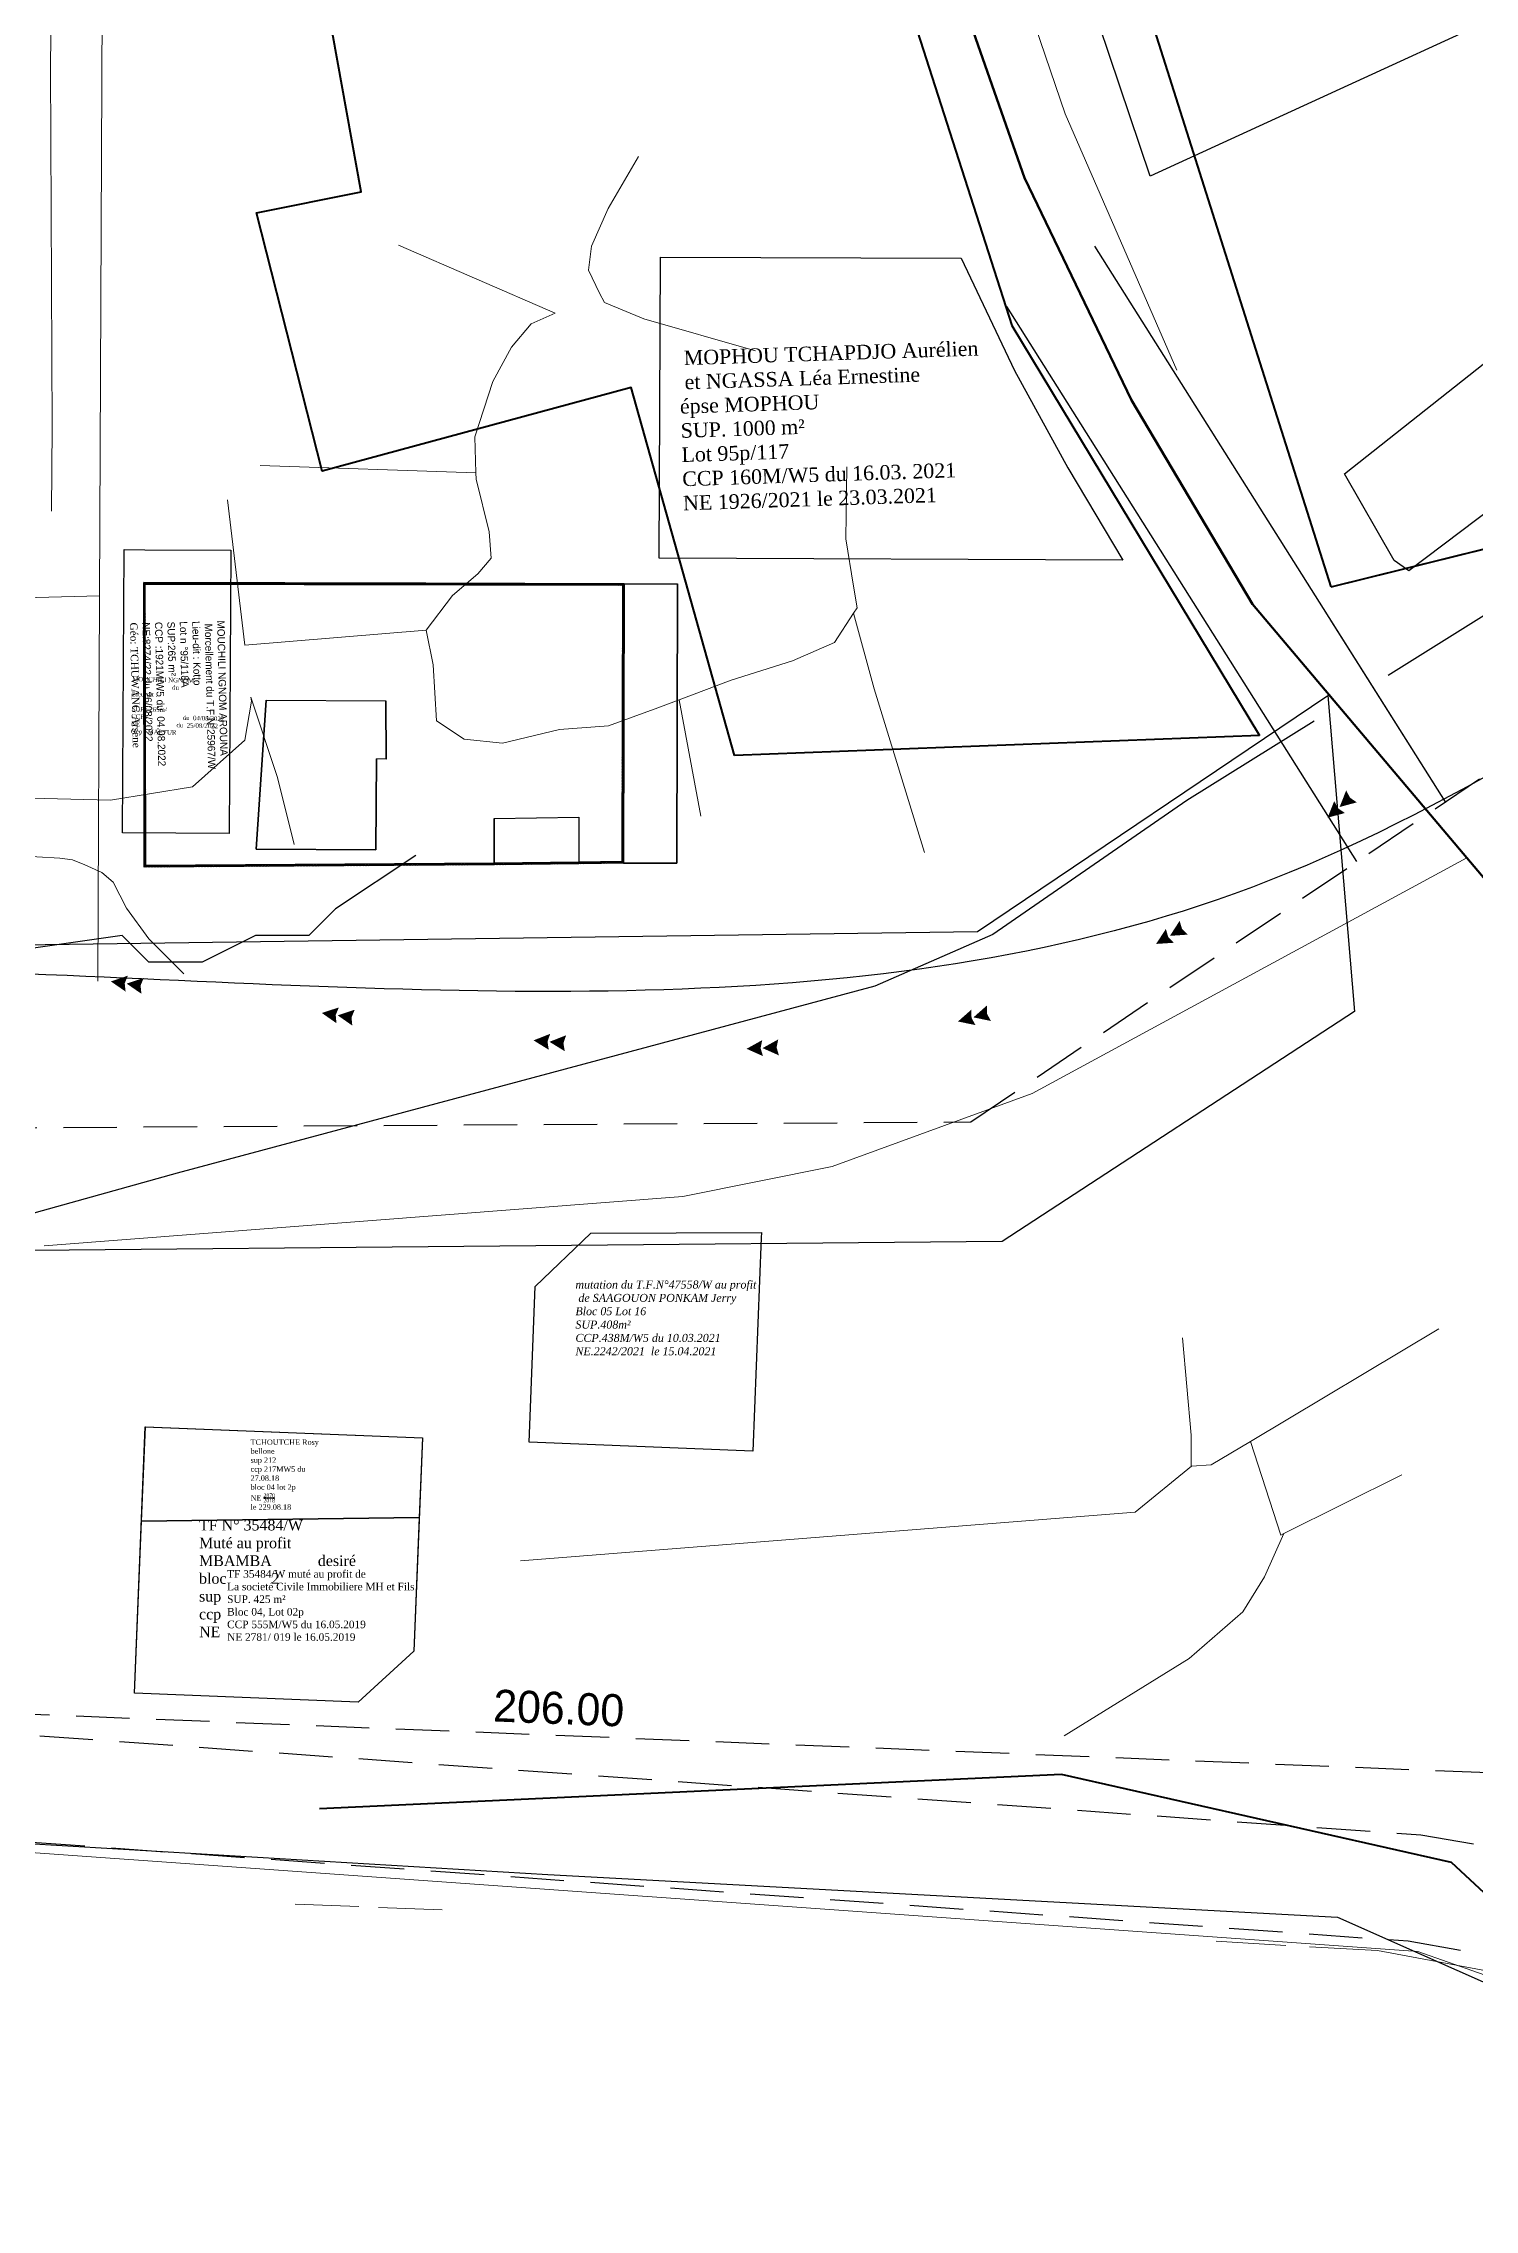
# Model space of a CAD drawing. Header units: millimetres. Extents: x 579832 to 917290, y 449831 to 1452191.
# Drawn here: x 583393.7 to 583527.9, y 451710.6 to 451913.6 of the extents above; entities that cross this region are included whole.
import ezdxf
from ezdxf.enums import TextEntityAlignment as Align

# ---------------------------------------------------------------- set-up
doc = ezdxf.new("R2010")
doc.units = ezdxf.units.MM
doc.header["$LTSCALE"] = 10
doc.linetypes.add('DASHED', pattern=[0.75, 0.5, -0.25])
for name, color, linetype in [('AssEP_s', 2, 'Continuous'), ('cad13112020', 7, 'Continuous'), ('Cotation Linéaire', 255, 'Continuous'), ('drain nouveau', 6, 'Continuous'), ('end maj 26 02 2021', 7, 'Continuous'), ('MAJ AVRIL 2021', 7, 'Continuous'), ('MAJ JAN 2022', 1, 'Continuous'), ('Murs', 7, 'Continuous'), ('TRACKS', 3, 'Continuous'), ('VOIRIES_7M5', 7, 'Continuous')]:
    doc.layers.add(name, color=color, linetype=linetype)
for name, color, linetype, lineweight in [('cH2O_intermitent', 140, 'Continuous', 30), ('drains_fossés', 120, 'Continuous', 20), ('Roads_main1', 10, 'Continuous', 100), ('Roads_others', 24, 'Continuous', 9)]:
    doc.layers.add(name, color=color, linetype=linetype, lineweight=lineweight)
doc.styles.add('STYLE3', font='tt0012m_.ttf', dxfattribs={"height": 13})
doc.styles.add('Times 1.0', font='times.ttf', dxfattribs={"width": 0.99, "height": 1})
doc.styles.add('Times 1.5', font='times.ttf', dxfattribs={"width": 0.99, "height": 0.75})
pattern_1 = [(45, (0, 0), (-0.070710678119, 0.070710678119), [])]

# ---------------------------------------------------------------- blocks, each defined once
blk = doc.blocks.new('A$C636E379D')
at = {"layer": 'MAJ AVRIL 2021', "linetype": 'ByBlock', "lineweight": -3, "ltscale": 0.0014, "insert": (-1.44, -4.44), "char_height": 0.75, "width": 19.1718, "attachment_point": 1, "style": 'Times 1.5'}
blk.add_mtext('{\\fTimes New Roman|b0|i1|c0|p18;\\C1;mutation du T.F.N°47558/W au profit\\P de \\C7;SAAGOUON PONKAM Jerry\\PBloc 05 Lot 16\\PSUP.408m²\\PCCP.438M/W5 du 10.03.2021\\PNE.2242/2021  le 15.04.2021}', dxfattribs=at)
blk = doc.blocks.new('GeoAssEP')
for points in [[(0, 0), (-1, -0.5), (-1, 0.5), (-0.875, 0)], [(1, 0), (0, -0.5), (0, 0.5), (0.125, 0)]]:
    blk.add_solid(points)

msp = doc.modelspace()

# ---------------------------------------------------------------- hatches: boundary and pattern name
at = {"layer": 'Murs'}
h = msp.add_hatch(dxfattribs=at)
h.set_pattern_fill('_U', color=256, scale=0.1, angle=45, style=0, pattern_type=0)
h.set_pattern_definition(pattern_1)
h.paths.add_polyline_path([(583443.9, 451836.71), (583435.95, 451836.61), (583403.17, 451836.39), (583403.12, 451863.07), (583448.15, 451862.95), (583448.07, 451836.77)])
h.paths.add_polyline_path([(583443.9, 451836.86), (583435.95, 451836.76), (583403.32, 451836.54), (583403.27, 451862.92), (583448, 451862.8), (583447.92, 451836.92)], flags=0)
h = msp.add_hatch(dxfattribs=at)
h.set_pattern_fill('_U', color=256, scale=0.1, angle=45, style=0, pattern_type=0)
h.set_pattern_definition(pattern_1)
h.paths.add_polyline_path([(583443.9, 451836.71), (583435.95, 451836.61), (583403.17, 451836.39), (583403.12, 451863.07), (583448.15, 451862.95), (583448.07, 451836.77)])
h.paths.add_polyline_path([(583443.9, 451836.86), (583435.95, 451836.76), (583403.32, 451836.54), (583403.27, 451862.92), (583448, 451862.8), (583447.92, 451836.92)], flags=0)

# ---------------------------------------------------------------- linework, layer by layer
at = {"color": 2, "lineweight": 40}
msp.add_line((583514.41, 451862.66), (583654.64, 451897.33), dxfattribs=at)
msp.add_line((583514.41, 451862.66), (583654.64, 451897.33), dxfattribs=at)
at = {"color": 7}
for p, q in [((583429.55, 451862.99), (583403.12, 451863.07)), ((583403.12, 451863.07), (583403.17, 451836.39)), ((583429.55, 451862.99), (583403.12, 451863.07)), ((583403.12, 451863.07), (583403.17, 451836.39)), ((583448.15, 451862.95), (583429.55, 451862.99)), ((583448.15, 451862.95), (583429.55, 451862.99)), ((583448.07, 451836.77), (583448.15, 451862.95)), ((583448.07, 451836.77), (583448.15, 451862.95)), ((583453.07, 451836.75), (583453.15, 451862.93)), ((583453.07, 451836.75), (583453.15, 451862.93)), ((583414.6, 451852.02), (583425.82, 451851.96)), ((583414.6, 451852.02), (583425.82, 451851.96)), ((583514.09, 451852.46), (583516.58, 451822.87)), ((583514.09, 451852.46), (583516.58, 451822.87)), ((583424.89, 451838.01), (583424.95, 451846.53)), ((583424.89, 451838.01), (583424.95, 451846.53)), ((583435.95, 451840.96), (583443.91, 451841.06)), ((583435.95, 451840.96), (583443.91, 451841.06)), ((583435.95, 451840.96), (583435.95, 451836.61)), ((583435.95, 451840.96), (583435.95, 451836.61)), ((583443.91, 451841.06), (583443.9, 451836.71)), ((583443.91, 451841.06), (583443.9, 451836.71)), ((583413.66, 451838.06), (583424.89, 451838.01)), ((583413.66, 451838.06), (583424.89, 451838.01))]:
    msp.add_line(p, q, dxfattribs=at)
at = {"color": 2, "lineweight": 40, "flags": 128}
for points in [[(583514.41, 451862.66), (583489.19, 451942.2), (583479.05, 451988.09), (583479.05, 451988.09)], [(583514.41, 451862.66), (583489.19, 451942.2), (583479.05, 451988.09), (583479.05, 451988.09)], [(583448.79, 451881.34), (583419.84, 451873.48), (583413.7, 451897.71), (583423.51, 451899.67), (583419.05, 451924.26), (583440.11, 451936.46), (583438.48, 451918.05)], [(583448.79, 451881.34), (583419.84, 451873.48), (583413.7, 451897.71), (583423.51, 451899.67), (583419.05, 451924.26), (583440.11, 451936.46), (583438.48, 451918.05)], [(583438.48, 451918.05), (583474.52, 451918.19), (583484.49, 451887.14), (583507.69, 451848.71)], [(583438.48, 451918.05), (583474.52, 451918.19), (583484.49, 451887.14), (583507.69, 451848.71)], [(583474.52, 451918.19), (583484.49, 451887.14), (583507.69, 451848.71)], [(583474.52, 451918.19), (583484.49, 451887.14), (583507.69, 451848.71)], [(583514.41, 451862.66), (583653.93, 451897.16)], [(583514.41, 451862.66), (583653.93, 451897.16)], [(583458.48, 451846.84), (583448.79, 451881.34), (583419.84, 451873.48)], [(583458.48, 451846.84), (583448.79, 451881.34), (583419.84, 451873.48)], [(583507.69, 451848.71), (583458.48, 451846.84)], [(583507.69, 451848.71), (583458.48, 451846.84)], [(583546.87, 451813.95), (583560.1, 451711.17), (583525.67, 451743.12), (583489.12, 451751.35), (583419.59, 451748.13)], [(583546.87, 451813.95), (583560.1, 451711.17), (583525.67, 451743.12), (583489.12, 451751.35), (583419.59, 451748.13)]]:
    msp.add_lwpolyline(points, dxfattribs=at)
at = {"color": 5, "flags": 128}
for points in [[(583525.11, 451842.5), (583492.25, 451894.59)], [(583525.11, 451842.5), (583492.25, 451894.59)], [(583516.82, 451836.91), (583484, 451888.93)], [(583516.82, 451836.91), (583484, 451888.93)], [(583525.11, 451842.5), (583514.3, 451859.64)], [(583525.11, 451842.5), (583514.3, 451859.64)]]:
    msp.add_lwpolyline(points, dxfattribs=at)
at = {"color": 150, "flags": 128}
msp.add_lwpolyline([(583479.74, 451893.44), (583484.72, 451882.93), (583489.72, 451873.82), (583494.87, 451865.16), (583451.43, 451865.33), (583451.54, 451893.55)], close=True, dxfattribs=at)
msp.add_lwpolyline([(583479.74, 451893.44), (583484.72, 451882.93), (583489.72, 451873.82), (583494.87, 451865.16), (583451.43, 451865.33), (583451.54, 451893.55)], close=True, dxfattribs=at)
msp.add_lwpolyline([(583479.74, 451893.44), (583484.72, 451882.93), (583489.72, 451873.82), (583494.87, 451865.16), (583451.43, 451865.33), (583451.54, 451893.55)], close=True, dxfattribs=at)
msp.add_lwpolyline([(583479.74, 451893.44), (583484.72, 451882.93), (583489.72, 451873.82), (583494.87, 451865.16), (583451.43, 451865.33), (583451.54, 451893.55)], close=True, dxfattribs=at)
at = {"color": 6, "flags": 128}
msp.add_lwpolyline([(583401.28, 451866.14), (583403.23, 451866.13), (583411.28, 451866.09), (583411.28, 451866.09), (583411.14, 451839.54), (583401.14, 451839.59)], close=True, dxfattribs=at)
msp.add_lwpolyline([(583401.28, 451866.14), (583403.23, 451866.13), (583411.28, 451866.09), (583411.28, 451866.09), (583411.14, 451839.54), (583401.14, 451839.59)], close=True, dxfattribs=at)
at = {"color": 2, "flags": 128}
msp.add_lwpolyline([(583401.28, 451866.14), (583403.23, 451866.13), (583411.28, 451866.09), (583411.28, 451866.09), (583411.14, 451839.54), (583401.14, 451839.59)], close=True, dxfattribs=at)
msp.add_lwpolyline([(583401.28, 451866.14), (583403.23, 451866.13), (583411.28, 451866.09), (583411.28, 451866.09), (583411.14, 451839.54), (583401.14, 451839.59)], close=True, dxfattribs=at)
msp.add_lwpolyline([(583401.28, 451866.14), (583403.23, 451866.13), (583411.28, 451866.09), (583411.28, 451866.09), (583411.14, 451839.54), (583401.14, 451839.59)], close=True, dxfattribs=at)
msp.add_lwpolyline([(583401.28, 451866.14), (583403.23, 451866.13), (583411.28, 451866.09), (583411.28, 451866.09), (583411.14, 451839.54), (583401.14, 451839.59)], close=True, dxfattribs=at)
at = {"flags": 128}
msp.add_lwpolyline([(583401.28, 451866.14), (583403.23, 451866.13), (583411.28, 451866.09), (583411.14, 451839.54), (583401.14, 451839.59)], close=True, dxfattribs=at)
msp.add_lwpolyline([(583401.28, 451866.14), (583403.23, 451866.13), (583411.28, 451866.09), (583411.14, 451839.54), (583401.14, 451839.59)], close=True, dxfattribs=at)
at = {"color": 7, "flags": 128}
for points in [[(583443.9, 451836.71), (583435.95, 451836.61), (583403.17, 451836.39), (583403.12, 451863.07), (583448.15, 451862.95), (583448.07, 451836.77)], [(583443.9, 451836.71), (583435.95, 451836.61), (583403.17, 451836.39), (583403.12, 451863.07), (583448.15, 451862.95), (583448.07, 451836.77)], [(583443.9, 451836.86), (583435.95, 451836.76), (583403.32, 451836.54), (583403.27, 451862.92), (583448, 451862.8), (583447.92, 451836.92)], [(583443.9, 451836.86), (583435.95, 451836.76), (583403.32, 451836.54), (583403.27, 451862.92), (583448, 451862.8), (583447.92, 451836.92)], [(583448.15, 451862.95), (583453.15, 451862.93), (583453.07, 451836.75), (583448.07, 451836.77)], [(583448.15, 451862.95), (583453.15, 451862.93), (583453.07, 451836.75), (583448.07, 451836.77)], [(583414.6, 451852.02), (583425.82, 451851.96), (583425.85, 451846.51), (583424.95, 451846.53), (583424.89, 451838.01), (583413.66, 451838.06)], [(583414.6, 451852.02), (583425.82, 451851.96), (583425.85, 451846.51), (583424.95, 451846.53), (583424.89, 451838.01), (583413.66, 451838.06)], [(583435.95, 451836.61), (583435.95, 451840.96), (583443.91, 451841.06), (583443.9, 451836.71)], [(583435.95, 451836.61), (583435.95, 451840.96), (583443.91, 451841.06), (583443.9, 451836.71)]]:
    msp.add_lwpolyline(points, close=True, dxfattribs=at)
for points in [[(583448.15, 451862.95), (583453.15, 451862.93)], [(583448.15, 451862.95), (583453.15, 451862.93)], [(583414.6, 451852.02), (583413.66, 451838.06)], [(583414.6, 451852.02), (583413.66, 451838.06)], [(583425.85, 451846.51), (583425.82, 451851.96)], [(583425.85, 451846.51), (583425.82, 451851.96)], [(583425.85, 451846.51), (583424.95, 451846.53)], [(583425.85, 451846.51), (583424.95, 451846.53)], [(583435.95, 451840.96), (583443.91, 451841.06), (583443.9, 451836.71)], [(583435.95, 451840.96), (583443.91, 451841.06), (583443.9, 451836.71)], [(583435.95, 451836.61), (583435.95, 451840.96)], [(583435.95, 451836.61), (583435.95, 451840.96)], [(583448.07, 451836.77), (583453.07, 451836.75)], [(583448.07, 451836.77), (583453.07, 451836.75)]]:
    msp.add_lwpolyline(points, dxfattribs=at)
at = {"color": 7, "start_tangent": (-0.926082, 0.377321)}
msp.add_spline([(583557.66, 451862.83), (583505.31, 451833.89), (583395.95, 451826.22), (583268.75, 451825.46), (583255.02, 451823.47), (583225.69, 451797.96), (583176.33, 451769.14), (583135.53, 451733.73), (583020.52, 451647.21), (583013.36, 451642.64), (582927.16, 451581.29), (582848.14, 451564.53), (582742.55, 451535.93), (582737.22, 451534.15), (582651.6, 451456.74), (582638.85, 451458.5)], degree=3, dxfattribs=at)
msp.add_spline([(583557.66, 451862.83), (583505.31, 451833.89), (583395.95, 451826.22), (583268.75, 451825.46), (583255.02, 451823.47), (583225.69, 451797.96), (583176.33, 451769.14), (583135.53, 451733.73), (583020.52, 451647.21), (583013.36, 451642.64), (582927.16, 451581.29), (582848.14, 451564.53), (582742.55, 451535.93), (582737.22, 451534.15), (582651.6, 451456.74), (582638.85, 451458.5)], degree=3, dxfattribs=at)
at = {"layer": 'cH2O_intermitent'}
for points in [[(583824.51, 451970.22), (583815.79, 451965.27), (583811.16, 451965.83), (583809.62, 451967), (583775.8, 451976.23), (583763.86, 451974.5), (583747.41, 451968.84), (583705.56, 451952.81), (583693.35, 451952.14), (583683.73, 451953.58), (583674.27, 451955.31), (583666.52, 451953.63), (583656.03, 451946.79), (583647.22, 451938.69), (583611.59, 451904.82), (583598.42, 451889.42), (583581.07, 451880.71), (583557.59, 451869.31), (583530.98, 451861.36), (583519.73, 451854.36)], [(583824.51, 451970.22), (583815.79, 451965.27), (583811.16, 451965.83), (583809.62, 451967), (583775.8, 451976.23), (583763.86, 451974.5), (583747.41, 451968.84), (583705.56, 451952.81), (583693.35, 451952.14), (583683.73, 451953.58), (583674.27, 451955.31), (583666.52, 451953.63), (583656.03, 451946.79), (583647.22, 451938.69), (583611.59, 451904.82), (583598.42, 451889.42), (583581.07, 451880.71), (583557.59, 451869.31), (583530.98, 451861.36), (583519.73, 451854.36)], [(583512.82, 451850.06), (583500.89, 451842.64), (583482.69, 451830.06), (583471.65, 451825.24), (583406.27, 451807.7), (583381.48, 451800.82), (583344.76, 451798.6)], [(583512.82, 451850.06), (583500.89, 451842.64), (583482.69, 451830.06), (583471.65, 451825.24), (583406.27, 451807.7), (583381.48, 451800.82), (583344.76, 451798.6)]]:
    msp.add_lwpolyline(points, dxfattribs=at)
at = {"layer": 'drain nouveau', "color": 7, "lineweight": 30}
for p, q in [((583481.25, 451830.35), (583514.09, 451852.46)), ((583481.25, 451830.35), (583514.09, 451852.46)), ((583264.3, 451827.37), (583481.25, 451830.35)), ((583264.3, 451827.37), (583481.25, 451830.35)), ((583516.58, 451822.87), (583483.58, 451801.32)), ((583516.58, 451822.87), (583483.58, 451801.32)), ((583483.58, 451801.32), (583272.98, 451799.36)), ((583483.58, 451801.32), (583272.98, 451799.36))]:
    msp.add_line(p, q, dxfattribs=at)
at = {"layer": 'drains_fossés'}
for p, q in [((583427.01, 451894.67), (583441.69, 451888.31)), ((583427.01, 451894.67), (583441.69, 451888.31)), ((583434.25, 451873.35), (583414.05, 451874.04)), ((583434.25, 451873.35), (583414.05, 451874.04)), ((583410.99, 451870.82), (583412.6, 451857.2)), ((583410.99, 451870.82), (583412.6, 451857.2)), ((583412.6, 451857.2), (583429.58, 451858.6)), ((583412.6, 451857.2), (583429.58, 451858.6)), ((583453.31, 451852.08), (583455.33, 451841.17)), ((583453.31, 451852.08), (583455.33, 451841.17)), ((583506.84, 451782.57), (583524.5, 451793.13)), ((583506.84, 451782.57), (583524.5, 451793.13)), ((583509.97, 451773.94), (583521.03, 451779.44)), ((583509.97, 451773.94), (583521.03, 451779.44)), ((583423.29, 451738.99), (583417.32, 451739.22)), ((583423.29, 451738.99), (583417.32, 451739.22)), ((583431.09, 451738.68), (583425.14, 451738.91)), ((583431.09, 451738.68), (583425.14, 451738.91)), ((583510.15, 451735.35), (583503.61, 451735.73)), ((583510.15, 451735.35), (583503.61, 451735.73))]:
    msp.add_line(p, q, dxfattribs=at)
for points in [[(583476.82, 451975.96), (583477.51, 451954.46), (583479.7, 451940.27), (583483.43, 451924.78), (583489.46, 451906.97), (583499.95, 451882.97)], [(583476.82, 451975.96), (583477.51, 451954.46), (583479.7, 451940.27), (583483.43, 451924.78), (583489.46, 451906.97), (583499.95, 451882.97)], [(583394.75, 451947.6), (583394.4, 451911.32), (583394.54, 451877.58), (583394.47, 451869.73)], [(583394.75, 451947.6), (583394.4, 451911.32), (583394.54, 451877.58), (583394.47, 451869.73)], [(583449.48, 451902.98), (583446.66, 451898.12), (583445.08, 451894.57), (583444.8, 451892.32), (583445.85, 451890.18)], [(583449.48, 451902.98), (583446.66, 451898.12), (583445.08, 451894.57), (583444.8, 451892.32), (583445.85, 451890.18)], [(583445.85, 451890.18), (583446.29, 451889.29), (583450, 451887.77), (583460.46, 451884.77)], [(583445.85, 451890.18), (583446.29, 451889.29), (583450, 451887.77), (583460.46, 451884.77)], [(583434.25, 451873.35), (583434.15, 451876.71), (583435.85, 451881.91), (583437.58, 451885.1), (583439.44, 451887.3), (583441.69, 451888.31)], [(583434.25, 451873.35), (583434.15, 451876.71), (583435.85, 451881.91), (583437.58, 451885.1), (583439.44, 451887.3), (583441.69, 451888.31)], [(583469.02, 451873.9), (583468.93, 451867.15), (583469.64, 451862.71), (583469.97, 451860.68), (583469.64, 451860.18)], [(583469.02, 451873.9), (583468.93, 451867.15), (583469.64, 451862.71), (583469.97, 451860.68), (583469.64, 451860.18)], [(583429.58, 451858.6), (583432.06, 451861.83), (583434.43, 451863.88), (583435.67, 451865.35), (583435.5, 451867.82), (583434.28, 451872.73), (583434.25, 451873.35)], [(583429.58, 451858.6), (583432.06, 451861.83), (583434.43, 451863.88), (583435.67, 451865.35), (583435.5, 451867.82), (583434.28, 451872.73), (583434.25, 451873.35)], [(583469.64, 451860.18), (583467.86, 451857.43), (583463.92, 451855.73), (583458.18, 451853.92), (583453.31, 451852.08)], [(583469.64, 451860.18), (583467.86, 451857.43), (583463.92, 451855.73), (583458.18, 451853.92), (583453.31, 451852.08)], [(583469.64, 451860.18), (583471.57, 451853.11), (583476.3, 451837.76)], [(583469.64, 451860.18), (583471.57, 451853.11), (583476.3, 451837.76)], [(583453.31, 451852.08), (583451.29, 451851.31), (583446.68, 451849.63), (583442.09, 451849.29), (583436.74, 451848), (583433.15, 451848.39), (583430.57, 451850.1), (583430.25, 451855.36), (583429.58, 451858.6)], [(583453.31, 451852.08), (583451.29, 451851.31), (583446.68, 451849.63), (583442.09, 451849.29), (583436.74, 451848), (583433.15, 451848.39), (583430.57, 451850.1), (583430.25, 451855.36), (583429.58, 451858.6)], [(583413.17, 451852.32), (583413.22, 451851.93), (583412.6, 451848.28), (583407.7, 451843.9), (583400.02, 451842.66), (583393.8, 451842.82), (583388.71, 451842.79), (583384.82, 451842.36)], [(583413.17, 451852.32), (583413.22, 451851.93), (583412.6, 451848.28), (583407.7, 451843.9), (583400.02, 451842.66), (583393.8, 451842.82), (583388.71, 451842.79), (583384.82, 451842.36)], [(583413.17, 451852.32), (583415.66, 451844.79), (583417.23, 451838.51)], [(583413.17, 451852.32), (583415.66, 451844.79), (583417.23, 451838.51)], [(583384.82, 451842.36), (583387.81, 451838.83), (583389.48, 451837.78), (583391.49, 451837.39), (583393.11, 451837.35), (583395.25, 451837.22), (583396.45, 451837.08), (583397.6, 451836.6), (583399.2, 451835.88), (583400.26, 451834.99), (583401.52, 451832.55), (583403.59, 451829.68), (583406.89, 451826.4)], [(583384.82, 451842.36), (583387.81, 451838.83), (583389.48, 451837.78), (583391.49, 451837.39), (583393.11, 451837.35), (583395.25, 451837.22), (583396.45, 451837.08), (583397.6, 451836.6), (583399.2, 451835.88), (583400.26, 451834.99), (583401.52, 451832.55), (583403.59, 451829.68), (583406.89, 451826.4)], [(583500.47, 451792.27), (583501.29, 451783.17), (583501.29, 451780.26), (583501.32, 451780.26)], [(583500.47, 451792.27), (583501.29, 451783.17), (583501.29, 451780.26), (583501.32, 451780.26)], [(583501.32, 451780.26), (583503.15, 451780.37), (583506.84, 451782.57)], [(583501.32, 451780.26), (583503.15, 451780.37), (583506.84, 451782.57)], [(583506.84, 451782.57), (583509.67, 451773.8), (583509.97, 451773.94)], [(583506.84, 451782.57), (583509.67, 451773.8), (583509.97, 451773.94)], [(583501.32, 451780.26), (583496.02, 451775.93), (583438.44, 451771.39)], [(583501.32, 451780.26), (583496.02, 451775.93), (583438.44, 451771.39)], [(583509.97, 451773.94), (583508.15, 451769.88), (583506.13, 451766.59), (583501.11, 451762.24), (583489.39, 451754.99)], [(583509.97, 451773.94), (583508.15, 451769.88), (583506.13, 451766.59), (583501.11, 451762.24), (583489.39, 451754.99)], [(583530.93, 451732.24), (583529.79, 451732.81), (583518.75, 451734.86), (583512.38, 451735.22)], [(583530.93, 451732.24), (583529.79, 451732.81), (583518.75, 451734.86), (583512.38, 451735.22)]]:
    msp.add_lwpolyline(points, dxfattribs=at)
at = {"layer": 'end maj 26 02 2021', "flags": 128}
for points in [[(583428.61, 451837.49), (583421.11, 451832.49)], [(583428.61, 451837.49), (583421.11, 451832.49)], [(583428.61, 451837.49), (583421.11, 451832.49)], [(583428.61, 451837.49), (583421.11, 451832.49)], [(583421.11, 451832.49), (583418.61, 451829.99), (583413.61, 451829.99), (583413.61, 451829.99)], [(583421.11, 451832.49), (583418.61, 451829.99), (583413.61, 451829.99), (583413.61, 451829.99)], [(583421.11, 451832.49), (583418.61, 451829.99), (583413.61, 451829.99), (583413.61, 451829.99)], [(583421.11, 451832.49), (583418.61, 451829.99), (583413.61, 451829.99), (583413.61, 451829.99)], [(583413.61, 451829.99), (583408.61, 451827.49), (583403.61, 451827.49), (583401.11, 451829.99), (583383.61, 451827.49)], [(583413.61, 451829.99), (583408.61, 451827.49), (583403.61, 451827.49), (583401.11, 451829.99), (583383.61, 451827.49)], [(583413.61, 451829.99), (583408.61, 451827.49), (583403.61, 451827.49), (583401.11, 451829.99), (583383.61, 451827.49)], [(583413.61, 451829.99), (583408.61, 451827.49), (583403.61, 451827.49), (583401.11, 451829.99), (583383.61, 451827.49)]]:
    msp.add_lwpolyline(points, dxfattribs=at)
at = {"layer": 'end maj 26 02 2021', "color": 3, "flags": 128}
msp.add_lwpolyline([(583403.26, 451783.95), (583429.24, 451782.91), (583428.43, 451762.93), (583423.23, 451758.13), (583402.25, 451758.97)], close=True, dxfattribs=at)
msp.add_lwpolyline([(583403.26, 451783.95), (583429.24, 451782.91), (583428.43, 451762.93), (583423.23, 451758.13), (583402.25, 451758.97)], close=True, dxfattribs=at)
msp.add_lwpolyline([(583403.26, 451783.95), (583429.24, 451782.91), (583428.43, 451762.93), (583423.23, 451758.13), (583402.25, 451758.97)], close=True, dxfattribs=at)
msp.add_lwpolyline([(583403.26, 451783.95), (583429.24, 451782.91), (583428.43, 451762.93), (583423.23, 451758.13), (583402.25, 451758.97)], close=True, dxfattribs=at)
msp.add_lwpolyline([(583403.26, 451783.95), (583429.24, 451782.91), (583428.43, 451762.93), (583423.23, 451758.13), (583402.25, 451758.97)], close=True, dxfattribs=at)
msp.add_lwpolyline([(583403.26, 451783.95), (583429.24, 451782.91), (583428.43, 451762.93), (583423.23, 451758.13), (583402.25, 451758.97)], close=True, dxfattribs=at)
at = {"layer": 'end maj 26 02 2021', "color": 150, "flags": 128}
msp.add_lwpolyline([(583403.28, 451783.95), (583429.24, 451782.91), (583428.94, 451775.45), (583402.93, 451775.1)], close=True, dxfattribs=at)
msp.add_lwpolyline([(583403.28, 451783.95), (583429.24, 451782.91), (583428.94, 451775.45), (583402.93, 451775.1)], close=True, dxfattribs=at)
msp.add_lwpolyline([(583403.28, 451783.95), (583429.24, 451782.91), (583428.94, 451775.45), (583402.93, 451775.1)], close=True, dxfattribs=at)
msp.add_lwpolyline([(583403.28, 451783.95), (583429.24, 451782.91), (583428.94, 451775.45), (583402.93, 451775.1)], close=True, dxfattribs=at)
msp.add_lwpolyline([(583403.28, 451783.95), (583429.24, 451782.91), (583428.94, 451775.45), (583402.93, 451775.1)], close=True, dxfattribs=at)
msp.add_lwpolyline([(583403.28, 451783.95), (583429.24, 451782.91), (583428.94, 451775.45), (583402.93, 451775.1)], close=True, dxfattribs=at)
at = {"layer": 'end maj 26 02 2021', "color": 3, "lineweight": -3, "flags": 128}
msp.add_lwpolyline([(583428.94, 451775.45), (583428.43, 451762.93), (583423.23, 451758.13), (583402.25, 451758.98), (583402.93, 451775.1)], close=True, dxfattribs=at)
msp.add_lwpolyline([(583428.94, 451775.45), (583428.43, 451762.93), (583423.23, 451758.13), (583402.25, 451758.98), (583402.93, 451775.1)], close=True, dxfattribs=at)
msp.add_lwpolyline([(583428.94, 451775.45), (583428.43, 451762.93), (583423.23, 451758.13), (583402.25, 451758.98), (583402.93, 451775.1)], close=True, dxfattribs=at)
msp.add_lwpolyline([(583428.94, 451775.45), (583428.43, 451762.93), (583423.23, 451758.13), (583402.25, 451758.98), (583402.93, 451775.1)], close=True, dxfattribs=at)
msp.add_lwpolyline([(583428.94, 451775.45), (583428.43, 451762.93), (583423.23, 451758.13), (583402.25, 451758.98), (583402.93, 451775.1)], close=True, dxfattribs=at)
msp.add_lwpolyline([(583428.94, 451775.45), (583428.43, 451762.93), (583423.23, 451758.13), (583402.25, 451758.98), (583402.93, 451775.1)], close=True, dxfattribs=at)
at = {"layer": 'MAJ AVRIL 2021', "color": 3, "lineweight": -3, "flags": 128}
msp.add_lwpolyline([(583461.02, 451802.16), (583461, 451801.65), (583460.2, 451781.67), (583439.23, 451782.51), (583439.82, 451797.09), (583445.02, 451802.09)], close=True, dxfattribs=at)
msp.add_lwpolyline([(583461.02, 451802.16), (583461, 451801.65), (583460.2, 451781.67), (583439.23, 451782.51), (583439.82, 451797.09), (583445.02, 451802.09)], close=True, dxfattribs=at)
msp.add_lwpolyline([(583461.02, 451802.16), (583461, 451801.65), (583460.2, 451781.67), (583439.23, 451782.51), (583439.82, 451797.09), (583445.02, 451802.09)], close=True, dxfattribs=at)
msp.add_lwpolyline([(583461.02, 451802.16), (583461, 451801.65), (583460.2, 451781.67), (583439.23, 451782.51), (583439.82, 451797.09), (583445.02, 451802.09)], close=True, dxfattribs=at)
msp.add_lwpolyline([(583461.02, 451802.16), (583461, 451801.65), (583460.2, 451781.67), (583439.23, 451782.51), (583439.82, 451797.09), (583445.02, 451802.09)], close=True, dxfattribs=at)
msp.add_lwpolyline([(583461.02, 451802.16), (583461, 451801.65), (583460.2, 451781.67), (583439.23, 451782.51), (583439.82, 451797.09), (583445.02, 451802.09)], close=True, dxfattribs=at)
at = {"layer": 'MAJ JAN 2022', "lineweight": -3, "flags": 128}
msp.add_lwpolyline([(583600.39, 451928.28), (583581.47, 451910.8), (583558.76, 451892.14), (583521.67, 451864.15), (583520.32, 451865.13), (583515.66, 451873.25), (583551.5, 451901.61), (583547.7, 451924.22), (583497.45, 451901.13), (583488.84, 451926.65)], dxfattribs=at)
msp.add_lwpolyline([(583600.39, 451928.28), (583581.47, 451910.8), (583558.76, 451892.14), (583521.67, 451864.15), (583520.32, 451865.13), (583515.66, 451873.25), (583551.5, 451901.61), (583547.7, 451924.22), (583497.45, 451901.13), (583488.84, 451926.65)], dxfattribs=at)
msp.add_lwpolyline([(583600.39, 451928.28), (583581.47, 451910.8), (583558.76, 451892.14), (583521.67, 451864.15), (583520.32, 451865.13), (583515.66, 451873.25), (583551.5, 451901.61), (583547.7, 451924.22), (583497.45, 451901.13), (583488.84, 451926.65)], dxfattribs=at)
msp.add_lwpolyline([(583600.39, 451928.28), (583581.47, 451910.8), (583558.76, 451892.14), (583521.67, 451864.15), (583520.32, 451865.13), (583515.66, 451873.25), (583551.5, 451901.61), (583547.7, 451924.22), (583497.45, 451901.13), (583488.84, 451926.65)], dxfattribs=at)
at = {"layer": 'Roads_main1'}
msp.add_lwpolyline([(583472.75, 452053.43), (583472.67, 451998.97), (583472.35, 451979.2), (583473.06, 451953.26), (583474.42, 451940.88), (583477.17, 451928.44), (583479.8, 451917.79), (583485.65, 451900.99), (583495.69, 451880.14), (583507.04, 451861.03), (583527.13, 451837.27), (583556.8, 451802.2), (583582, 451773.7), (583612.62, 451739.69), (583657.66, 451687.6), (583659.6, 451685.4)], dxfattribs=at)
msp.add_lwpolyline([(583472.75, 452053.43), (583472.67, 451998.97), (583472.35, 451979.2), (583473.06, 451953.26), (583474.42, 451940.88), (583477.17, 451928.44), (583479.8, 451917.79), (583485.65, 451900.99), (583495.69, 451880.14), (583507.04, 451861.03), (583527.13, 451837.27), (583556.8, 451802.2), (583582, 451773.7), (583612.62, 451739.69), (583657.66, 451687.6), (583659.6, 451685.4)], dxfattribs=at)
at = {"layer": 'Roads_others'}
msp.add_line((583398.99, 451861.81), (583343.04, 451860.41), dxfattribs=at)
msp.add_line((583398.99, 451861.81), (583343.04, 451860.41), dxfattribs=at)
for points in [[(583399.51, 451978.84), (583398.99, 451861.81), (583398.83, 451825.69)], [(583399.51, 451978.84), (583398.99, 451861.81), (583398.83, 451825.69)], [(583393.81, 451800.89), (583453.64, 451805.53), (583467.64, 451808.35), (583486.39, 451815.17), (583527.13, 451837.27)], [(583393.81, 451800.89), (583453.64, 451805.53), (583467.64, 451808.35), (583486.39, 451815.17), (583527.13, 451837.27)], [(583027.13, 451436.82), (583029.11, 451445.5), (583042.82, 451461.85), (583055.45, 451474.89), (583113.94, 451528.55), (583118.89, 451533.45), (583145.54, 451558.05), (583179.68, 451589.57), (583192.73, 451601.62), (583276.76, 451679.18), (583341.33, 451738.52), (583345.91, 451741.89), (583352.08, 451744.59), (583357.98, 451745.4), (583377.63, 451745.12), (583522.52, 451734.78), (583533.88, 451730.78), (583543.44, 451725.6), (583552.21, 451718.22), (583559.79, 451710.35), (583577.51, 451688.89)], [(583027.13, 451436.82), (583029.11, 451445.5), (583042.82, 451461.85), (583055.45, 451474.89), (583113.94, 451528.55), (583118.89, 451533.45), (583145.54, 451558.05), (583179.68, 451589.57), (583192.73, 451601.62), (583276.76, 451679.18), (583341.33, 451738.52), (583345.91, 451741.89), (583352.08, 451744.59), (583357.98, 451745.4), (583377.63, 451745.12), (583522.52, 451734.78), (583533.88, 451730.78), (583543.44, 451725.6), (583552.21, 451718.22), (583559.79, 451710.35), (583577.51, 451688.89)]]:
    msp.add_lwpolyline(points, dxfattribs=at)
at = {"layer": 'TRACKS'}
msp.add_polyline3d([(582778.28, 451358.41, 16.06), (582776, 451361, 16), (582780, 451406, 16), (582825, 451432, 17.92), (582942, 451441, 19.36), (583019, 451446, 18.88), (583052, 451464, 21.77), (583112, 451522, 25.61), (583151, 451560, 28.98), (583192, 451599, 32.34), (583268, 451670, 30.42), (583335, 451729, 30.9), (583374, 451746, 30.9), (583441, 451742, 34.74), (583515, 451738, 33.78), (583560, 451718, 34.26), (583574, 451705, 35.23), (583607, 451692, 36.19), (583661, 451688, 35.71), (583666, 451690, 35.71), (583659, 451706, 35.23), (583641, 451729, 33.3), (583618, 451755, 31.86), (583616.41, 451756.7, 31.71)], dxfattribs=at)
msp.add_polyline3d([(582778.28, 451358.41, 16.06), (582776, 451361, 16), (582780, 451406, 16), (582825, 451432, 17.92), (582942, 451441, 19.36), (583019, 451446, 18.88), (583052, 451464, 21.77), (583112, 451522, 25.61), (583151, 451560, 28.98), (583192, 451599, 32.34), (583268, 451670, 30.42), (583335, 451729, 30.9), (583374, 451746, 30.9), (583441, 451742, 34.74), (583515, 451738, 33.78), (583560, 451718, 34.26), (583574, 451705, 35.23), (583607, 451692, 36.19), (583661, 451688, 35.71), (583666, 451690, 35.71), (583659, 451706, 35.23), (583641, 451729, 33.3), (583618, 451755, 31.86), (583616.41, 451756.7, 31.71)], dxfattribs=at)
at = {"layer": 'VOIRIES_7M5', "linetype": 'DASHED'}
msp.add_lwpolyline([(583550.54, 451859.64), (583559.62, 451812.65), (583621.69, 451770.76), (583594.62, 451698.71), (583544.17, 451750.91), (583338.33, 451759.16), (583101.7, 451540.77), (583085.42, 451558.42), (583011.17, 451486.72), (582756.2, 451468.79), (582727.16, 451494.24), (582746.11, 451525.27), (582927.03, 451569.88), (583260.62, 451811.15), (583480.62, 451812.52)], close=True, dxfattribs=at)
msp.add_lwpolyline([(583550.54, 451859.64), (583559.62, 451812.65), (583621.69, 451770.76), (583594.62, 451698.71), (583544.17, 451750.91), (583338.33, 451759.16), (583101.7, 451540.77), (583085.42, 451558.42), (583011.17, 451486.72), (582756.2, 451468.79), (582727.16, 451494.24), (582746.11, 451525.27), (582927.03, 451569.88), (583260.62, 451811.15), (583480.62, 451812.52)], close=True, dxfattribs=at)
for points in [[(582772.36, 451416.68), (582778.75, 451421.71), (582791.41, 451428.03), (582801.75, 451432.22), (582815, 451434.47), (582921.87, 451444.2), (583000.36, 451450.35), (583022.09, 451460.12), (583035.56, 451470.37), (583046.24, 451480.91), (583069.52, 451503.37), (583327.83, 451743.67), (583336.06, 451751.45), (583342.09, 451756.07), (583347.84, 451758.29), (583355.97, 451757.68), (583522.81, 451745.7), (583533.97, 451743.78), (583541.66, 451738.22), (583551.82, 451727.67), (583563.61, 451715.07), (583572.02, 451705.88)], [(582772.36, 451416.68), (582778.75, 451421.71), (582791.41, 451428.03), (582801.75, 451432.22), (582815, 451434.47), (582921.87, 451444.2), (583000.36, 451450.35), (583022.09, 451460.12), (583035.56, 451470.37), (583046.24, 451480.91), (583069.52, 451503.37), (583327.83, 451743.67), (583336.06, 451751.45), (583342.09, 451756.07), (583347.84, 451758.29), (583355.97, 451757.68), (583522.81, 451745.7), (583533.97, 451743.78), (583541.66, 451738.22), (583551.82, 451727.67), (583563.61, 451715.07), (583572.02, 451705.88)], [(582772.36, 451416.68), (582778.75, 451421.71), (582791.41, 451428.03), (582801.75, 451432.22), (582815, 451434.47), (582921.87, 451444.2), (583000.36, 451450.35), (583022.09, 451460.12), (583035.56, 451470.37), (583046.24, 451480.91), (583069.52, 451503.37), (583327.83, 451743.67), (583336.06, 451751.45), (583342.09, 451756.07), (583347.84, 451758.29), (583355.97, 451757.68), (583522.81, 451745.7), (583533.97, 451743.78), (583541.66, 451738.22), (583551.82, 451727.67), (583563.61, 451715.07), (583572.02, 451705.88)], [(582772.36, 451416.68), (582778.75, 451421.71), (582791.41, 451428.03), (582801.75, 451432.22), (582815, 451434.47), (582921.87, 451444.2), (583000.36, 451450.35), (583022.09, 451460.12), (583035.56, 451470.37), (583046.24, 451480.91), (583069.52, 451503.37), (583327.83, 451743.67), (583336.06, 451751.45), (583342.09, 451756.07), (583347.84, 451758.29), (583355.97, 451757.68), (583522.81, 451745.7), (583533.97, 451743.78), (583541.66, 451738.22), (583551.82, 451727.67), (583563.61, 451715.07), (583572.02, 451705.88)], [(583277.29, 451682.99), (583334.67, 451736.37), (583342.56, 451743.83), (583347.04, 451747.26), (583349.34, 451748.15), (583355.23, 451747.71), (583521.61, 451735.76), (583529.99, 451734.32), (583535.07, 451730.64), (583544.57, 451720.79), (583556.27, 451708.28), (583563.03, 451700.9)], [(583277.29, 451682.99), (583334.67, 451736.37), (583342.56, 451743.83), (583347.04, 451747.26), (583349.34, 451748.15), (583355.23, 451747.71), (583521.61, 451735.76), (583529.99, 451734.32), (583535.07, 451730.64), (583544.57, 451720.79), (583556.27, 451708.28), (583563.03, 451700.9)]]:
    msp.add_lwpolyline(points, dxfattribs=at)

# ---------------------------------------------------------------- block references
at = {"layer": 'AssEP_s'}
for p, xscale, yscale, zscale, rotation in [((583515.19, 451842.02), 1.50000000001141, 1.50000000001141, 1.50000000001141, 221.7213225085148), ((583515.19, 451842.02), 1.50000000001141, 1.50000000001141, 1.50000000001141, 221.7213225085148), ((583499.29, 451829.95), 1.499999999994279, 1.499999999994279, 1.499999999994279, 210.4138143431424), ((583499.29, 451829.95), 1.499999999994279, 1.499999999994279, 1.499999999994279, 210.4138143431424), ((583401.53, 451825.47), 1.499999999981025, 1.499999999981025, 1.499999999981025, 171.9586177129793), ((583401.53, 451825.47), 1.499999999981025, 1.499999999981025, 1.499999999981025, 171.9586177129793), ((583421.3, 451822.5), 1.499999999992134, 1.499999999992134, 1.499999999992134, 171.5399808952616), ((583421.3, 451822.5), 1.499999999992134, 1.499999999992134, 1.499999999992134, 171.5399808952616), ((583480.88, 451822.31), 1.500000000016135, 1.500000000016135, 1.500000000016135, 194.8794229297948), ((583480.88, 451822.31), 1.500000000016135, 1.500000000016135, 1.500000000016135, 194.8794229297948), ((583441.15, 451820.02), 1.499999999945119, 1.499999999945119, 1.499999999945119, 174.8838437231382), ((583441.15, 451820.02), 1.499999999945119, 1.499999999945119, 1.499999999945119, 174.8838437231382), ((583461.12, 451819.43), 1.500000000006993, 1.500000000006993, 1.500000000006993, 182.4961832101714), ((583461.12, 451819.43), 1.500000000006993, 1.500000000006993, 1.500000000006993, 182.4961832101714)]:
    msp.add_blockref('GeoAssEP', p, dxfattribs=dict(at, xscale=xscale, yscale=yscale, zscale=zscale, rotation=rotation))
at = {"layer": 'MAJ AVRIL 2021', "color": 150, "lineweight": -3}
msp.add_blockref('A$C636E379D', (583445.02, 451802.09), dxfattribs=at)
msp.add_blockref('A$C636E379D', (583445.02, 451802.09), dxfattribs=at)
msp.add_blockref('A$C636E379D', (583445.02, 451802.09), dxfattribs=at)
msp.add_blockref('A$C636E379D', (583445.02, 451802.09), dxfattribs=at)
msp.add_blockref('A$C636E379D', (583445.02, 451802.09), dxfattribs=at)
msp.add_blockref('A$C636E379D', (583445.02, 451802.09), dxfattribs=at)

# ---------------------------------------------------------------- texts
at = {"color": 2, "insert": (583410.7, 451859.51), "char_height": 0.6999, "width": 44.201, "attachment_point": 1, "rotation": 271.3531}
msp.add_mtext('{\\C7;MOUCHILI NGNOM AROUNA \\P} {\\C1;Morcellement du T.F.N°25967/W\\P\\C7;Lieu-dit : Kotto\\PLot n °95/118A\\PSUP:265 m²\\PCCP :1921M/W5 du  04.08.2022\\PNE:8274/22 du 26/08/2022\\P\\fTimes New Roman|b0|i0|c186|p18;\\C1;G\\fTimes New Roman|b0|i0|c0|p18;éo: TCHUWANG Arsène}', dxfattribs=at)
msp.add_mtext('{\\C7;MOUCHILI NGNOM AROUNA \\P} {\\C1;Morcellement du T.F.N°25967/W\\P\\C7;Lieu-dit : Kotto\\PLot n °95/118A\\PSUP:265 m²\\PCCP :1921M/W5 du  04.08.2022\\PNE:8274/22 du 26/08/2022\\P\\fTimes New Roman|b0|i0|c186|p18;\\C1;G\\fTimes New Roman|b0|i0|c0|p18;éo: TCHUWANG Arsène}', dxfattribs=at)
at = {"color": 3, "insert": (583402.05, 451854.23), "char_height": 0.4203, "width": 9.5409, "attachment_point": 1, "rotation": 358.4994}
msp.add_mtext('{\\fTimes New Roman|b0|i0|c0|p18;MOUCHILI NGNOM AROUNA\\P\\C1;Morcellement du T.F N°25967W     \\P\\C256;Lieu-dit : Kotto\\PLot: 95/118A\\PSUP : 265m²\\PCCP : 1921M/W5 du  04/08/2022\\PNE : 8274/2023 du  25/08/2022\\P\\C1;Geo : MAETUR}', dxfattribs=at)
msp.add_mtext('{\\fTimes New Roman|b0|i0|c0|p18;MOUCHILI NGNOM AROUNA\\P\\C1;Morcellement du T.F N°25967W     \\P\\C256;Lieu-dit : Kotto\\PLot: 95/118A\\PSUP : 265m²\\PCCP : 1921M/W5 du  04/08/2022\\PNE : 8274/2023 du  25/08/2022\\P\\C1;Geo : MAETUR}', dxfattribs=at)
at = {"layer": 'cad13112020', "color": 7, "linetype": 'ByBlock', "lineweight": -3, "ltscale": 0.0014, "insert": (583453.2, 451884.77), "char_height": 1.36, "width": 75.401, "attachment_point": 1, "rotation": 1.8763, "style": 'Times 1.0'}
msp.add_mtext('{\\fTimes New Roman|b0|i0|c186|p18;\\W1;\\C256; MOPHOU TCHAPDJO Aurélien\\P et NGASSA Léa Ernestine \\fTimes New Roman|b0|i0|c0|p18;\\P\\fTimes New Roman|b0|i0|c186|p18;épse MOPHOU\\PSUP. 1000 m²\\PLot 95p/117\\PCCP 160M/W5 du \\fTimes New Roman|b0|i0|c0|p18;16.03.\\fTimes New Roman|b0|i0|c186|p18; 2021\\PNE 1926/2021 le 2\\fTimes New Roman|b0|i0|c0|p18;3\\fTimes New Roman|b0|i0|c186|p18;.03.2021}', dxfattribs=at)
msp.add_mtext('{\\fTimes New Roman|b0|i0|c186|p18;\\W1;\\C256; MOPHOU TCHAPDJO Aurélien\\P et NGASSA Léa Ernestine \\fTimes New Roman|b0|i0|c0|p18;\\P\\fTimes New Roman|b0|i0|c186|p18;épse MOPHOU\\PSUP. 1000 m²\\PLot 95p/117\\PCCP 160M/W5 du \\fTimes New Roman|b0|i0|c0|p18;16.03.\\fTimes New Roman|b0|i0|c186|p18; 2021\\PNE 1926/2021 le 2\\fTimes New Roman|b0|i0|c0|p18;3\\fTimes New Roman|b0|i0|c186|p18;.03.2021}', dxfattribs=at)
msp.add_mtext('{\\fTimes New Roman|b0|i0|c186|p18;\\W1;\\C256; MOPHOU TCHAPDJO Aurélien\\P et NGASSA Léa Ernestine \\fTimes New Roman|b0|i0|c0|p18;\\P\\fTimes New Roman|b0|i0|c186|p18;épse MOPHOU\\PSUP. 1000 m²\\PLot 95p/117\\PCCP 160M/W5 du \\fTimes New Roman|b0|i0|c0|p18;16.03.\\fTimes New Roman|b0|i0|c186|p18; 2021\\PNE 1926/2021 le 2\\fTimes New Roman|b0|i0|c0|p18;3\\fTimes New Roman|b0|i0|c186|p18;.03.2021}', dxfattribs=at)
msp.add_mtext('{\\fTimes New Roman|b0|i0|c186|p18;\\W1;\\C256; MOPHOU TCHAPDJO Aurélien\\P et NGASSA Léa Ernestine \\fTimes New Roman|b0|i0|c0|p18;\\P\\fTimes New Roman|b0|i0|c186|p18;épse MOPHOU\\PSUP. 1000 m²\\PLot 95p/117\\PCCP 160M/W5 du \\fTimes New Roman|b0|i0|c0|p18;16.03.\\fTimes New Roman|b0|i0|c186|p18; 2021\\PNE 1926/2021 le 2\\fTimes New Roman|b0|i0|c0|p18;3\\fTimes New Roman|b0|i0|c186|p18;.03.2021}', dxfattribs=at)
at = {"layer": 'Cotation Linéaire', "color": 7, "style": 'STYLE3'}
msp.add_text('206.00', height=3, rotation=357.7046, dxfattribs=at).set_placement((583442.02, 451757.59), align=Align.MIDDLE_CENTER)
msp.add_text('206.00', height=3, rotation=357.7046, dxfattribs=at).set_placement((583442.02, 451757.59), align=Align.MIDDLE_CENTER)
at = {"layer": 'end maj 26 02 2021', "color": 150, "linetype": 'ByBlock', "lineweight": -3, "ltscale": 0.0014, "attachment_point": 1, "style": 'Times 1.0'}
for s, insert, char_height, width in [('\\A1;TCHOUTCHE Rosy bellone\\Psup 212\\Pccp 217MW5 du 27.08.18\\Pbloc 04 lot 2p\\PNE {\\H0.7x;\\S2870/2018;}\\Ple 229.08.18', (583413.14, 451782.76), 0.5059, 6.9552), ('\\A1;TCHOUTCHE Rosy bellone\\Psup 212\\Pccp 217MW5 du 27.08.18\\Pbloc 04 lot 2p\\PNE {\\H0.7x;\\S2870/2018;}\\Ple 229.08.18', (583413.14, 451782.76), 0.5059, 6.9552), ('\\A1;TCHOUTCHE Rosy bellone\\Psup 212\\Pccp 217MW5 du 27.08.18\\Pbloc 04 lot 2p\\PNE {\\H0.7x;\\S2870/2018;}\\Ple 229.08.18', (583413.14, 451782.76), 0.5059, 6.9552), ('\\A1;TCHOUTCHE Rosy bellone\\Psup 212\\Pccp 217MW5 du 27.08.18\\Pbloc 04 lot 2p\\PNE {\\H0.7x;\\S2870/2018;}\\Ple 229.08.18', (583413.14, 451782.76), 0.5059, 6.9552), ('\\A1;TCHOUTCHE Rosy bellone\\Psup 212\\Pccp 217MW5 du 27.08.18\\Pbloc 04 lot 2p\\PNE {\\H0.7x;\\S2870/2018;}\\Ple 229.08.18', (583413.14, 451782.76), 0.5059, 6.9552), ('\\A1;TCHOUTCHE Rosy bellone\\Psup 212\\Pccp 217MW5 du 27.08.18\\Pbloc 04 lot 2p\\PNE {\\H0.7x;\\S2870/2018;}\\Ple 229.08.18', (583413.14, 451782.76), 0.5059, 6.9552), ('{\\C1;TF 35484/W muté au profit de\\C256;\\PLa societé Civile Immobiliere MH et Fils\\PSUP. 425 m²\\PBloc 04, Lot 02p\\PCCP 555M/W5 du 16.05.2019\\PNE 2781/ 019 le 16.05.2019}', (583410.94, 451770.51), 0.7095, 28.4271), ('{\\C1;TF 35484/W muté au profit de\\C256;\\PLa societé Civile Immobiliere MH et Fils\\PSUP. 425 m²\\PBloc 04, Lot 02p\\PCCP 555M/W5 du 16.05.2019\\PNE 2781/ 019 le 16.05.2019}', (583410.94, 451770.51), 0.7095, 28.4271), ('{\\C1;TF 35484/W muté au profit de\\C256;\\PLa societé Civile Immobiliere MH et Fils\\PSUP. 425 m²\\PBloc 04, Lot 02p\\PCCP 555M/W5 du 16.05.2019\\PNE 2781/ 019 le 16.05.2019}', (583410.94, 451770.51), 0.7095, 28.4271), ('{\\C1;TF 35484/W muté au profit de\\C256;\\PLa societé Civile Immobiliere MH et Fils\\PSUP. 425 m²\\PBloc 04, Lot 02p\\PCCP 555M/W5 du 16.05.2019\\PNE 2781/ 019 le 16.05.2019}', (583410.94, 451770.51), 0.7095, 28.4271)]:
    msp.add_mtext(s, dxfattribs=dict(at, insert=insert, char_height=char_height, width=width))
at = {"layer": 'end maj 26 02 2021', "color": 1, "linetype": 'ByBlock', "lineweight": -3, "ltscale": 0.0014, "insert": (583408.31, 451775.23), "char_height": 1, "width": 17.8933, "attachment_point": 1, "style": 'Times 1.0'}
msp.add_mtext('TF N° 35484/W\\PMuté au profit\\P{\\fTimes New Roman|b0|i0|c186|p18;MBAMBA Pierre desiré\\Pbloc 04 lot 2\\Psup 638m²\\Pccp 323MW5 du 07.11.17\\PNE 5870/17 le 07.11.17}', dxfattribs=at)
msp.add_mtext('TF N° 35484/W\\PMuté au profit\\P{\\fTimes New Roman|b0|i0|c186|p18;MBAMBA Pierre desiré\\Pbloc 04 lot 2\\Psup 638m²\\Pccp 323MW5 du 07.11.17\\PNE 5870/17 le 07.11.17}', dxfattribs=at)
msp.add_mtext('TF N° 35484/W\\PMuté au profit\\P{\\fTimes New Roman|b0|i0|c186|p18;MBAMBA Pierre desiré\\Pbloc 04 lot 2\\Psup 638m²\\Pccp 323MW5 du 07.11.17\\PNE 5870/17 le 07.11.17}', dxfattribs=at)
msp.add_mtext('TF N° 35484/W\\PMuté au profit\\P{\\fTimes New Roman|b0|i0|c186|p18;MBAMBA Pierre desiré\\Pbloc 04 lot 2\\Psup 638m²\\Pccp 323MW5 du 07.11.17\\PNE 5870/17 le 07.11.17}', dxfattribs=at)
msp.add_mtext('TF N° 35484/W\\PMuté au profit\\P{\\fTimes New Roman|b0|i0|c186|p18;MBAMBA Pierre desiré\\Pbloc 04 lot 2\\Psup 638m²\\Pccp 323MW5 du 07.11.17\\PNE 5870/17 le 07.11.17}', dxfattribs=at)
msp.add_mtext('TF N° 35484/W\\PMuté au profit\\P{\\fTimes New Roman|b0|i0|c186|p18;MBAMBA Pierre desiré\\Pbloc 04 lot 2\\Psup 638m²\\Pccp 323MW5 du 07.11.17\\PNE 5870/17 le 07.11.17}', dxfattribs=at)

doc.saveas('drawing.dxf')
